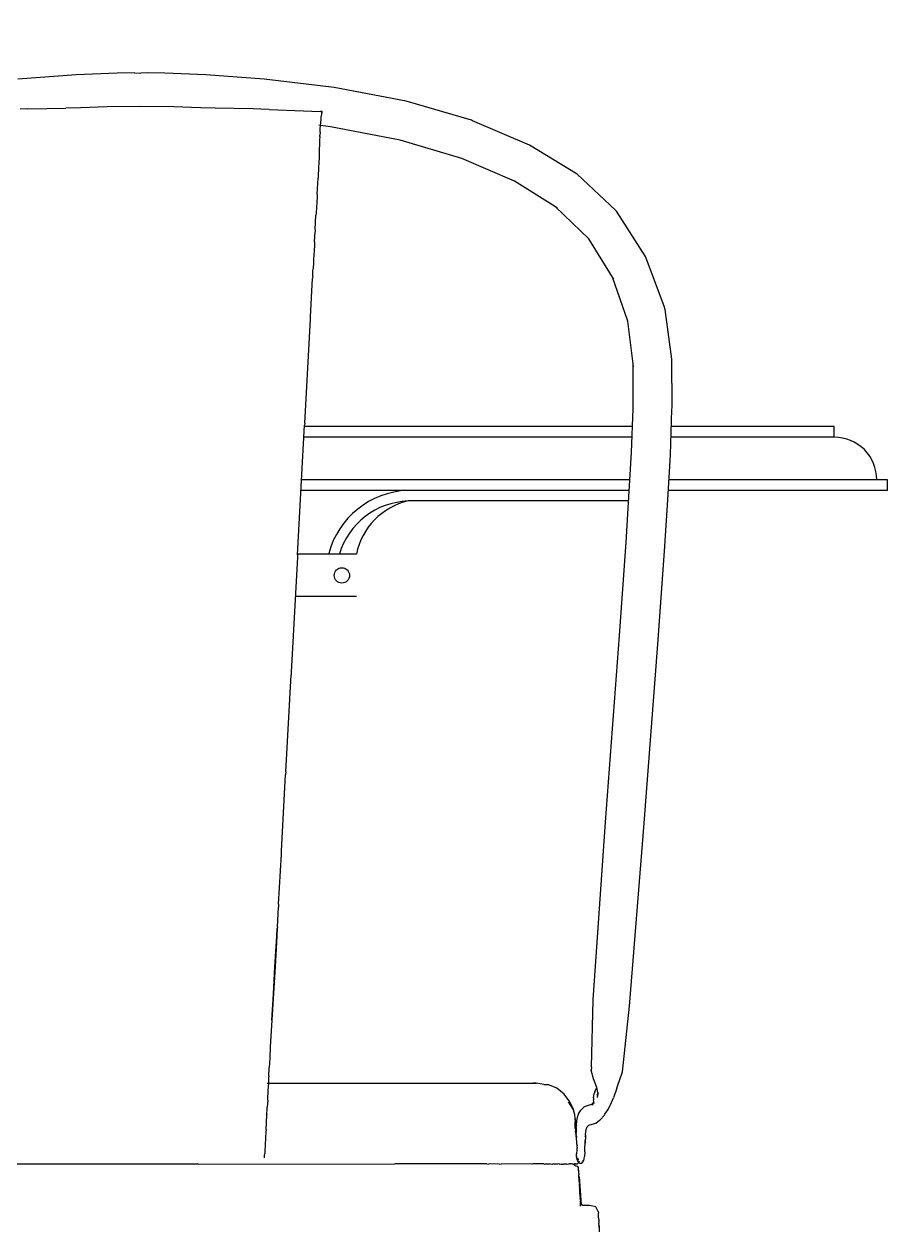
# Model space of a CAD drawing. Header units: millimetres. Extents: x 106699 to 122058, y 158555 to 162844.
# Drawn here: x 107456 to 107491.03, y 160240.93 to 160289.27 of the extents above; entities that cross this region are included whole.
import ezdxf

# ---------------------------------------------------------------- set-up
doc = ezdxf.new("R2010")
doc.units = ezdxf.units.MM
doc.layers.add('S2000-002 Çizgi', color=7, linetype='Continuous')

# ---------------------------------------------------------------- blocks, each defined once
blk = doc.blocks.new('A$C312ab914')
at = {"layer": 'S2000-002 Çizgi', "color": 8, "true_color": 0x7a7a7a}
for p, q in [((27.072, 84.925, 6.152), (24.736, 84.754, 6.152)), ((28.709, 84.986, 6.152), (27.072, 84.925, 6.152)), ((29.419, 85, 6.152), (28.709, 84.986, 6.152)), ((29.419, 85, 6.152), (29.664, 84.995, 6.152)), ((29.91, 85, 6.152), (29.664, 84.995, 6.152)), ((30.619, 84.986, 6.152), (29.91, 85, 6.152)), ((32.257, 84.925, 6.152), (30.619, 84.986, 6.152)), ((34.592, 84.754, 6.152), (32.257, 84.925, 6.152)), ((37.396, 84.41, 6.152), (34.592, 84.754, 6.152)), ((40.29, 83.868, 6.152), (37.396, 84.41, 6.152)), ((28.316, 83.638, 6.152), (27.238, 83.603, 6.152)), ((29.646, 83.66, 6.152), (28.316, 83.638, 6.152)), ((30.975, 83.638, 6.152), (29.646, 83.66, 6.152)), ((32.054, 83.603, 6.152), (30.975, 83.638, 6.152)), ((42.9, 83.102, 6.152), (40.29, 83.868, 6.152)), ((25.138, 83.561, 6.152), (24.83, 83.553, 6.152)), ((25.138, 83.561, 6.152), (26.66, 83.588, 6.152)), ((27.238, 83.603, 6.152), (26.66, 83.588, 6.152)), ((32.632, 83.588, 6.152), (32.054, 83.603, 6.152)), ((34.154, 83.561, 6.152), (32.632, 83.588, 6.152)), ((34.461, 83.553, 6.152), (34.154, 83.561, 6.152)), ((34.796, 83.541, 6.152), (34.461, 83.553, 6.152)), ((34.796, 83.541, 6.152), (36.854, 83.455, 6.152)), ((36.876, 83.455, 6.152), (36.854, 83.455, 6.152)), ((36.895, 83.455, 6.152), (36.876, 83.455, 6.152)), ((36.877, 83.133, 6.152), (36.887, 83.224, 6.152)), ((36.887, 83.224, 6.152), (36.897, 83.295, 6.152)), ((36.91, 83.455, 6.152), (36.895, 83.455, 6.152)), ((36.897, 83.295, 6.152), (36.904, 83.348, 6.152)), ((36.904, 83.348, 6.152), (36.91, 83.392, 6.152)), ((36.916, 83.453, 6.152), (36.91, 83.455, 6.152)), ((36.913, 83.413, 6.152), (36.91, 83.392, 6.152)), ((36.913, 83.413, 6.152), (36.914, 83.422, 6.152)), ((36.914, 83.422, 6.152), (36.915, 83.432, 6.152)), ((36.915, 83.432, 6.152), (36.917, 83.44, 6.152)), ((36.918, 83.451, 6.152), (36.916, 83.453, 6.152)), ((36.917, 83.44, 6.152), (36.918, 83.446, 6.152)), ((36.918, 83.446, 6.152), (36.918, 83.451, 6.152)), ((36.807, 82.894, 6.152), (36.787, 82.897, 6.152)), ((36.839, 82.89, 6.152), (36.825, 82.892, 6.152)), ((36.835, 82.65, 6.152), (36.846, 82.763, 6.152)), ((36.846, 82.763, 6.152), (36.856, 82.888, 6.152)), ((36.856, 82.888, 6.152), (36.847, 82.889, 6.152)), ((36.856, 82.895, 6.152), (36.867, 83.021, 6.152)), ((36.856, 82.888, 6.152), (36.856, 82.895, 6.152)), ((37.258, 82.838, 6.152), (36.856, 82.888, 6.152)), ((36.867, 83.021, 6.152), (36.877, 83.133, 6.152)), ((40.046, 82.31, 6.152), (37.258, 82.838, 6.152)), ((42.937, 83.085, 6.152), (42.9, 83.102, 6.152)), ((45.229, 82.11, 6.152), (42.937, 83.085, 6.152)), ((36.818, 82.318, 6.152), (36.815, 82.094, 6.152)), ((36.826, 82.457, 6.152), (36.818, 82.318, 6.152)), ((36.826, 82.457, 6.152), (36.827, 82.513, 6.152)), ((36.835, 82.634, 6.152), (36.827, 82.513, 6.152)), ((36.835, 82.638, 6.152), (36.835, 82.65, 6.152)), ((36.835, 82.634, 6.152), (36.835, 82.638, 6.152)), ((42.513, 81.574, 6.152), (40.046, 82.31, 6.152)), ((36.807, 81.966, 6.152), (36.795, 81.571, 6.152)), ((36.815, 82.094, 6.152), (36.807, 81.966, 6.152)), ((47.14, 80.949, 6.152), (45.229, 82.11, 6.152)), ((36.789, 81.456, 6.152), (36.761, 80.897, 6.152)), ((36.795, 81.571, 6.152), (36.789, 81.456, 6.152)), ((44.624, 80.66, 6.152), (42.513, 81.574, 6.152)), ((36.721, 80.146, 6.152), (36.755, 80.789, 6.152)), ((36.761, 80.897, 6.152), (36.755, 80.789, 6.152)), ((48.673, 79.512, 6.152), (47.14, 80.949, 6.152)), ((46.269, 79.642, 6.152), (44.624, 80.66, 6.152)), ((36.715, 80.045, 6.152), (36.68, 79.396, 6.152)), ((36.721, 80.146, 6.152), (36.715, 80.045, 6.152)), ((36.644, 78.731, 6.152), (36.674, 79.3, 6.152)), ((36.68, 79.396, 6.152), (36.674, 79.3, 6.152)), ((47.605, 78.354, 6.152), (46.269, 79.642, 6.152)), ((46.343, 79.598, 6.152), (46.269, 79.642, 6.152)), ((48.714, 79.459, 6.152), (48.673, 79.512, 6.152)), ((49.879, 77.65, 6.152), (48.714, 79.459, 6.152)), ((36.617, 78.234, 6.152), (36.639, 78.64, 6.152)), ((36.644, 78.731, 6.152), (36.639, 78.64, 6.152)), ((48.55, 76.828, 6.152), (47.605, 78.354, 6.152)), ((36.596, 77.842, 6.152), (36.591, 77.758, 6.152)), ((36.612, 78.148, 6.152), (36.596, 77.842, 6.152)), ((36.617, 78.234, 6.152), (36.612, 78.148, 6.152)), ((36.572, 77.406, 6.152), (36.559, 77.163, 6.152)), ((36.576, 77.49, 6.152), (36.572, 77.406, 6.152)), ((36.591, 77.758, 6.152), (36.576, 77.49, 6.152)), ((50.622, 75.658, 6.152), (49.879, 77.65, 6.152)), ((36.542, 76.85, 6.152), (36.554, 77.079, 6.152)), ((36.554, 77.079, 6.152), (36.559, 77.163, 6.152)), ((36.454, 75.231, 6.152), (36.537, 76.766, 6.152)), ((36.542, 76.85, 6.152), (36.537, 76.766, 6.152)), ((49.169, 75.065, 6.152), (48.55, 76.828, 6.152)), ((48.603, 76.742, 6.152), (48.55, 76.828, 6.152)), ((50.662, 75.534, 6.152), (50.622, 75.658, 6.152)), ((50.933, 73.543, 6.152), (50.662, 75.534, 6.152)), ((36.223, 70.986, 6.152), (36.449, 75.145, 6.152)), ((36.449, 75.145, 6.152), (36.454, 75.231, 6.152)), ((49.383, 73.36, 6.152), (49.169, 75.065, 6.152)), ((50.935, 71.607, 6.152), (50.933, 73.543, 6.152)), ((49.38, 71.566, 6.152), (49.383, 73.36, 6.152)), ((49.396, 73.253, 6.152), (49.383, 73.36, 6.152)), ((49.313, 69.801, 6.152), (49.38, 71.566, 6.152)), ((50.933, 71.533, 6.152), (50.935, 71.607, 6.152)), ((50.868, 69.707, 6.152), (50.933, 71.533, 6.152)), ((35.937, 65.714, 6.152), (36.218, 70.895, 6.152)), ((49.352, 70.844, 6.152), (36.215, 70.844, 6.152)), ((36.223, 70.986, 6.152), (36.218, 70.895, 6.152)), ((57.436, 70.844, 6.152), (50.908, 70.844, 6.152)), ((49.336, 70.419, 6.152), (36.192, 70.419, 6.152)), ((57.436, 70.419, 6.152), (50.893, 70.419, 6.152)), ((49.21, 68.031, 6.152), (49.313, 69.801, 6.152)), ((50.764, 67.909, 6.152), (50.868, 69.707, 6.152)), ((49.25, 68.717, 6.152), (36.1, 68.717, 6.152)), ((59.563, 68.717, 6.152), (50.811, 68.717, 6.152)), ((49.225, 68.292, 6.152), (36.077, 68.292, 6.152)), ((59.563, 68.292, 6.152), (50.786, 68.292, 6.152)), ((49.2, 67.866, 6.152), (40.367, 67.866, 6.152)), ((49.097, 66.206, 6.152), (49.21, 68.031, 6.152)), ((50.649, 66.061, 6.152), (50.764, 67.909, 6.152)), ((38.291, 65.739, 6.152), (35.938, 65.739, 6.152)), ((48.83, 62.479, 6.152), (49.097, 66.206, 6.152)), ((50.38, 62.308, 6.152), (50.649, 66.061, 6.152)), ((35.931, 65.616, 6.152), (35.682, 61.015, 6.152)), ((35.937, 65.714, 6.152), (35.931, 65.616, 6.152)), ((38.291, 64.037, 6.152), (35.846, 64.037, 6.152)), ((48.264, 55.004, 6.152), (48.83, 62.479, 6.152)), ((49.81, 54.794, 6.152), (50.38, 62.308, 6.152)), ((35.465, 57.02, 6.152), (35.676, 60.909, 6.152)), ((35.682, 61.015, 6.152), (35.676, 60.909, 6.152)), ((35.293, 53.861, 6.152), (35.458, 56.905, 6.152)), ((35.465, 57.02, 6.152), (35.458, 56.905, 6.152)), ((47.773, 47.906, 6.152), (48.264, 55.004, 6.152)), ((49.236, 47.652, 6.152), (49.81, 54.794, 6.152)), ((35.178, 51.731, 6.152), (35.286, 53.735, 6.152)), ((35.286, 53.735, 6.152), (35.293, 53.861, 6.152)), ((35.178, 51.731, 6.152), (35.17, 51.615, 6.152)), ((35.128, 50.825, 6.152), (35.17, 51.615, 6.152)), ((35.101, 50.449, 6.152), (35.121, 50.759, 6.152)), ((35.121, 50.759, 6.152), (35.108, 50.461, 6.152)), ((35.128, 50.825, 6.152), (35.121, 50.759, 6.152)), ((35.032, 49.218, 6.152), (35.101, 50.449, 6.152)), ((35.108, 50.461, 6.152), (35.081, 49.958, 6.152)), ((35.081, 49.958, 6.152), (35.038, 49.215, 6.152)), ((35.038, 49.215, 6.152), (34.908, 47.086, 6.152)), ((34.967, 48.13, 6.152), (35.032, 49.218, 6.152)), ((34.908, 47.086, 6.152), (34.967, 48.13, 6.152)), ((47.704, 45.2, 6.152), (47.773, 47.906, 6.152)), ((48.954, 45.016, 6.152), (49.236, 47.652, 6.152)), ((34.904, 47.076, 6.152), (34.869, 46.449, 6.152)), ((34.908, 47.086, 6.152), (34.904, 47.076, 6.152)), ((34.866, 46.435, 6.152), (34.844, 46.019, 6.152)), ((34.869, 46.449, 6.152), (34.866, 46.435, 6.152)), ((34.841, 46, 6.152), (34.821, 45.591, 6.152)), ((34.844, 46.019, 6.152), (34.841, 46, 6.152)), ((34.819, 45.569, 6.152), (34.803, 45.195, 6.152)), ((34.821, 45.591, 6.152), (34.819, 45.569, 6.152)), ((34.79, 44.855, 6.152), (34.801, 45.166, 6.152)), ((34.801, 45.166, 6.152), (34.803, 45.195, 6.152)), ((47.704, 45.2, 6.152), (47.703, 45.079, 6.152)), ((47.796, 44.735, 6.152), (47.703, 45.079, 6.152)), ((48.748, 44.44, 6.152), (48.954, 45.016, 6.152)), ((34.715, 44.569, 6.152), (34.731, 44.569, 6.152)), ((34.745, 44.569, 6.152), (34.768, 44.569, 6.152)), ((34.759, 44.196, 6.152), (34.776, 44.497, 6.152)), ((34.775, 44.569, 6.152), (34.779, 44.569, 6.152)), ((34.778, 44.541, 6.152), (34.776, 44.497, 6.152)), ((34.778, 44.541, 6.152), (34.779, 44.569, 6.152)), ((34.779, 44.569, 6.152), (34.788, 44.808, 6.152)), ((34.779, 44.569, 6.152), (45.362, 44.569, 6.152)), ((34.788, 44.808, 6.152), (34.789, 44.812, 6.152)), ((34.79, 44.855, 6.152), (34.789, 44.812, 6.152)), ((45.362, 44.569, 6.152), (45.367, 44.567, 6.152)), ((45.367, 44.567, 6.152), (45.374, 44.569, 6.152)), ((45.377, 44.566, 6.152), (45.372, 44.567, 6.152)), ((45.374, 44.569, 6.152), (45.38, 44.566, 6.152)), ((45.383, 44.565, 6.152), (45.377, 44.566, 6.152)), ((45.38, 44.566, 6.152), (45.377, 44.566, 6.152)), ((45.38, 44.566, 6.152), (45.383, 44.565, 6.152)), ((45.383, 44.565, 6.152), (45.389, 44.569, 6.152)), ((45.391, 44.565, 6.152), (45.388, 44.565, 6.152)), ((45.389, 44.569, 6.152), (45.391, 44.565, 6.152)), ((45.391, 44.565, 6.152), (45.397, 44.564, 6.152)), ((45.397, 44.564, 6.152), (45.399, 44.568, 6.152)), ((45.403, 44.563, 6.152), (45.397, 44.564, 6.152)), ((45.399, 44.568, 6.152), (45.404, 44.569, 6.152)), ((45.403, 44.563, 6.152), (45.399, 44.568, 6.152)), ((45.403, 44.563, 6.152), (45.399, 44.564, 6.152)), ((45.408, 44.563, 6.152), (45.403, 44.563, 6.152)), ((45.404, 44.569, 6.152), (45.41, 44.566, 6.152)), ((45.41, 44.566, 6.152), (45.408, 44.563, 6.152)), ((45.41, 44.566, 6.152), (45.414, 44.566, 6.152)), ((45.414, 44.566, 6.152), (45.417, 44.569, 6.152)), ((45.417, 44.569, 6.152), (45.421, 44.565, 6.152)), ((45.421, 44.565, 6.152), (45.426, 44.564, 6.152)), ((45.426, 44.564, 6.152), (45.428, 44.569, 6.152)), ((45.43, 44.566, 6.152), (45.426, 44.564, 6.152)), ((45.428, 44.569, 6.152), (45.433, 44.567, 6.152)), ((45.43, 44.566, 6.152), (45.428, 44.569, 6.152)), ((45.436, 44.565, 6.152), (45.43, 44.566, 6.152)), ((45.433, 44.567, 6.152), (45.438, 44.569, 6.152)), ((45.438, 44.569, 6.152), (45.436, 44.565, 6.152)), ((45.44, 44.566, 6.152), (45.436, 44.565, 6.152)), ((45.438, 44.569, 6.152), (45.44, 44.566, 6.152)), ((45.44, 44.566, 6.152), (45.445, 44.566, 6.152)), ((45.445, 44.566, 6.152), (45.451, 44.569, 6.152)), ((45.445, 44.566, 6.152), (45.459, 44.566, 6.152)), ((45.451, 44.569, 6.152), (45.456, 44.568, 6.152)), ((45.456, 44.568, 6.152), (45.459, 44.566, 6.152)), ((45.465, 44.569, 6.152), (45.459, 44.566, 6.152)), ((45.459, 44.566, 6.152), (45.461, 44.567, 6.152)), ((45.461, 44.567, 6.152), (45.465, 44.569, 6.152)), ((45.465, 44.569, 6.152), (45.47, 44.568, 6.152)), ((45.468, 44.567, 6.152), (45.465, 44.569, 6.152)), ((45.47, 44.568, 6.152), (45.468, 44.567, 6.152)), ((45.47, 44.568, 6.152), (45.474, 44.569, 6.152)), ((45.477, 44.567, 6.152), (45.47, 44.568, 6.152)), ((45.474, 44.569, 6.152), (45.482, 44.569, 6.152)), ((45.482, 44.569, 6.152), (45.477, 44.567, 6.152)), ((45.482, 44.569, 6.152), (45.501, 44.569, 6.152)), ((45.797, 44.517, 6.152), (45.501, 44.569, 6.152)), ((45.797, 44.517, 6.152), (45.964, 44.517, 6.152)), ((46.327, 44.362, 6.152), (45.964, 44.517, 6.152)), ((47.92, 44.386, 6.152), (47.796, 44.735, 6.152)), ((34.744, 43.961, 6.152), (34.746, 43.997, 6.152)), ((34.746, 43.997, 6.152), (34.759, 44.196, 6.152)), ((46.611, 44.123, 6.152), (46.327, 44.362, 6.152)), ((46.837, 43.817, 6.152), (46.611, 44.123, 6.152)), ((47.794, 43.982, 6.152), (47.815, 44.148, 6.152)), ((47.844, 44.219, 6.152), (47.815, 44.148, 6.152)), ((47.844, 44.219, 6.152), (47.92, 44.386, 6.152)), ((47.97, 44.184, 6.152), (47.92, 44.386, 6.152)), ((47.938, 44.08, 6.152), (47.972, 44.176, 6.152)), ((47.948, 43.988, 6.152), (47.972, 44.176, 6.152)), ((47.972, 44.176, 6.152), (47.97, 44.184, 6.152)), ((47.978, 44.153, 6.152), (47.972, 44.176, 6.152)), ((47.976, 44.145, 6.152), (47.978, 44.153, 6.152)), ((47.988, 44.109, 6.152), (47.976, 44.145, 6.152)), ((48.721, 44.368, 6.152), (48.591, 43.983, 6.152)), ((48.721, 44.368, 6.152), (48.748, 44.44, 6.152)), ((34.708, 43.327, 6.152), (34.718, 43.511, 6.152)), ((34.718, 43.511, 6.152), (34.719, 43.522, 6.152)), ((34.719, 43.529, 6.152), (34.723, 43.59, 6.152)), ((34.719, 43.529, 6.152), (34.719, 43.522, 6.152)), ((34.739, 43.88, 6.152), (34.723, 43.6, 6.152)), ((34.723, 43.596, 6.152), (34.723, 43.6, 6.152)), ((34.723, 43.592, 6.152), (34.723, 43.6, 6.152)), ((34.723, 43.592, 6.152), (34.723, 43.596, 6.152)), ((34.723, 43.59, 6.152), (34.723, 43.596, 6.152)), ((34.723, 43.59, 6.152), (34.723, 43.592, 6.152)), ((34.739, 43.88, 6.152), (34.744, 43.961, 6.152)), ((46.974, 43.521, 6.152), (46.794, 43.817, 6.152)), ((46.971, 43.522, 6.152), (46.794, 43.817, 6.152)), ((46.974, 43.521, 6.152), (46.798, 43.817, 6.152)), ((46.974, 43.521, 6.152), (46.803, 43.817, 6.152)), ((46.977, 43.521, 6.152), (46.803, 43.817, 6.152)), ((46.977, 43.521, 6.152), (46.807, 43.817, 6.152)), ((46.977, 43.521, 6.152), (46.811, 43.817, 6.152)), ((46.977, 43.521, 6.152), (46.814, 43.817, 6.152)), ((46.983, 43.521, 6.152), (46.817, 43.817, 6.152)), ((46.977, 43.521, 6.152), (46.817, 43.817, 6.152)), ((46.983, 43.521, 6.152), (46.822, 43.817, 6.152)), ((46.983, 43.521, 6.152), (46.826, 43.817, 6.152)), ((46.987, 43.522, 6.152), (46.831, 43.817, 6.152)), ((46.983, 43.521, 6.152), (46.831, 43.817, 6.152)), ((46.987, 43.522, 6.152), (46.837, 43.817, 6.152)), ((47.037, 43.315, 6.152), (46.971, 43.522, 6.152)), ((47.037, 43.315, 6.152), (46.974, 43.521, 6.152)), ((47.044, 43.313, 6.152), (46.977, 43.521, 6.152)), ((47.037, 43.315, 6.152), (46.977, 43.521, 6.152)), ((47.044, 43.313, 6.152), (46.983, 43.521, 6.152)), ((47.044, 43.313, 6.152), (46.987, 43.522, 6.152)), ((47.303, 43.514, 6.152), (47.279, 43.484, 6.152)), ((47.303, 43.514, 6.152), (47.435, 43.634, 6.152)), ((47.435, 43.634, 6.152), (47.584, 43.68, 6.152)), ((47.584, 43.68, 6.152), (47.726, 43.722, 6.152)), ((47.704, 43.695, 6.152), (47.726, 43.722, 6.152)), ((47.726, 43.722, 6.152), (47.75, 43.746, 6.152)), ((47.75, 43.746, 6.152), (47.791, 43.791, 6.152)), ((47.767, 43.685, 6.152), (47.78, 43.755, 6.152)), ((47.79, 43.778, 6.152), (47.78, 43.755, 6.152)), ((47.794, 43.982, 6.152), (47.785, 43.898, 6.152)), ((47.799, 43.819, 6.152), (47.785, 43.898, 6.152)), ((47.79, 43.778, 6.152), (47.791, 43.791, 6.152)), ((47.791, 43.791, 6.152), (47.794, 43.795, 6.152)), ((47.799, 43.819, 6.152), (47.794, 43.802, 6.152)), ((47.794, 43.795, 6.152), (47.794, 43.802, 6.152)), ((47.8, 43.774, 6.152), (47.794, 43.795, 6.152)), ((47.8, 43.774, 6.152), (47.799, 43.749, 6.152)), ((48.247, 43.322, 6.152), (48.376, 43.513, 6.152)), ((48.376, 43.513, 6.152), (48.512, 43.787, 6.152)), ((48.512, 43.787, 6.152), (48.591, 43.983, 6.152)), ((34.674, 42.692, 6.152), (34.707, 43.303, 6.152)), ((34.707, 43.303, 6.152), (34.708, 43.313, 6.152)), ((34.708, 43.327, 6.152), (34.708, 43.313, 6.152)), ((47.05, 43.145, 6.152), (47.037, 43.315, 6.152)), ((47.041, 43.313, 6.152), (47.037, 43.315, 6.152)), ((47.038, 43.124, 6.152), (47.053, 43.046, 6.152)), ((47.05, 43.145, 6.152), (47.041, 43.313, 6.152)), ((47.057, 43.145, 6.152), (47.041, 43.313, 6.152)), ((47.057, 43.145, 6.152), (47.044, 43.313, 6.152)), ((47.054, 43.142, 6.152), (47.05, 43.145, 6.152)), ((47.056, 43.142, 6.152), (47.05, 43.145, 6.152)), ((47.052, 43.023, 6.152), (47.052, 43.031, 6.152)), ((47.058, 43.028, 6.152), (47.052, 43.031, 6.152)), ((47.055, 43.017, 6.152), (47.052, 43.023, 6.152)), ((47.053, 43.124, 6.152), (47.057, 43.134, 6.152)), ((47.053, 43.124, 6.152), (47.061, 43.083, 6.152)), ((47.06, 43.046, 6.152), (47.053, 43.046, 6.152)), ((47.054, 43.142, 6.152), (47.057, 43.134, 6.152)), ((47.056, 43.142, 6.152), (47.057, 43.145, 6.152)), ((47.056, 43.142, 6.152), (47.057, 43.134, 6.152)), ((47.057, 43.134, 6.152), (47.057, 43.123, 6.152)), ((47.057, 43.123, 6.152), (47.061, 43.083, 6.152)), ((47.058, 43.028, 6.152), (47.061, 43.033, 6.152)), ((47.059, 43.024, 6.152), (47.058, 43.028, 6.152)), ((47.059, 43.024, 6.152), (47.062, 43.026, 6.152)), ((47.059, 43.024, 6.152), (47.059, 43.02, 6.152)), ((47.063, 43.023, 6.152), (47.059, 43.02, 6.152)), ((47.061, 43.083, 6.152), (47.06, 43.071, 6.152)), ((47.06, 43.071, 6.152), (47.062, 43.066, 6.152)), ((47.061, 43.062, 6.152), (47.06, 43.054, 6.152)), ((47.06, 43.054, 6.152), (47.062, 43.049, 6.152)), ((47.062, 43.049, 6.152), (47.06, 43.046, 6.152)), ((47.06, 43.046, 6.152), (47.061, 43.04, 6.152)), ((47.062, 43.042, 6.152), (47.06, 43.046, 6.152)), ((47.062, 43.066, 6.152), (47.061, 43.062, 6.152)), ((47.064, 43.046, 6.152), (47.061, 43.04, 6.152)), ((47.061, 43.04, 6.152), (47.061, 43.033, 6.152)), ((47.062, 43.026, 6.152), (47.061, 43.033, 6.152)), ((47.061, 43.033, 6.152), (47.065, 43.032, 6.152)), ((47.065, 43.028, 6.152), (47.061, 43.033, 6.152)), ((47.062, 43.049, 6.152), (47.064, 43.046, 6.152)), ((47.065, 43.039, 6.152), (47.062, 43.042, 6.152)), ((47.063, 43.023, 6.152), (47.065, 43.028, 6.152)), ((47.064, 43.046, 6.152), (47.065, 43.039, 6.152)), ((47.065, 43.039, 6.152), (47.065, 43.032, 6.152)), ((47.065, 43.028, 6.152), (47.065, 43.032, 6.152)), ((47.065, 43.024, 6.152), (47.065, 43.032, 6.152)), ((47.065, 43.024, 6.152), (47.065, 43.028, 6.152)), ((47.066, 43.021, 6.152), (47.065, 43.024, 6.152)), ((47.066, 43.015, 6.152), (47.066, 43.021, 6.152)), ((47.103, 42.872, 6.152), (47.118, 43.059, 6.152)), ((47.118, 43.059, 6.152), (47.164, 43.258, 6.152)), ((47.179, 43.313, 6.152), (47.164, 43.258, 6.152)), ((47.179, 43.313, 6.152), (47.279, 43.484, 6.152)), ((47.885, 42.967, 6.152), (48.034, 43.083, 6.152)), ((48.034, 43.083, 6.152), (48.065, 43.109, 6.152)), ((48.065, 43.109, 6.152), (48.212, 43.273, 6.152)), ((48.212, 43.273, 6.152), (48.247, 43.322, 6.152)), ((34.67, 42.634, 6.152), (34.626, 41.829, 6.152)), ((34.672, 42.663, 6.152), (34.67, 42.634, 6.152)), ((34.674, 42.692, 6.152), (34.672, 42.663, 6.152)), ((47.048, 42.956, 6.152), (47.05, 42.985, 6.152)), ((47.048, 42.956, 6.152), (47.049, 42.947, 6.152)), ((47.049, 42.947, 6.152), (47.049, 42.943, 6.152)), ((47.049, 42.943, 6.152), (47.052, 42.919, 6.152)), ((47.051, 43.008, 6.152), (47.05, 42.994, 6.152)), ((47.053, 42.995, 6.152), (47.05, 42.991, 6.152)), ((47.05, 42.994, 6.152), (47.05, 42.991, 6.152)), ((47.05, 42.994, 6.152), (47.054, 42.99, 6.152)), ((47.05, 42.991, 6.152), (47.05, 42.985, 6.152)), ((47.05, 42.987, 6.152), (47.054, 42.99, 6.152)), ((47.05, 42.985, 6.152), (47.054, 42.982, 6.152)), ((47.055, 43.017, 6.152), (47.051, 43.012, 6.152)), ((47.051, 43.012, 6.152), (47.051, 43.008, 6.152)), ((47.055, 43.011, 6.152), (47.051, 43.008, 6.152)), ((47.051, 43.008, 6.152), (47.053, 42.995, 6.152)), ((47.054, 42.766, 6.152), (47.052, 42.919, 6.152)), ((47.058, 42.908, 6.152), (47.052, 42.919, 6.152)), ((47.053, 42.995, 6.152), (47.059, 42.99, 6.152)), ((47.053, 42.995, 6.152), (47.06, 42.992, 6.152)), ((47.054, 42.99, 6.152), (47.059, 42.987, 6.152)), ((47.054, 42.982, 6.152), (47.059, 42.929, 6.152)), ((47.054, 42.766, 6.152), (47.077, 42.628, 6.152)), ((47.055, 43.011, 6.152), (47.055, 43.017, 6.152)), ((47.059, 42.929, 6.152), (47.055, 42.918, 6.152)), ((47.058, 42.908, 6.152), (47.055, 42.918, 6.152)), ((47.058, 42.908, 6.152), (47.058, 42.899, 6.152)), ((47.058, 42.899, 6.152), (47.061, 42.797, 6.152)), ((47.059, 43.015, 6.152), (47.059, 43.02, 6.152)), ((47.066, 43.012, 6.152), (47.059, 43.015, 6.152)), ((47.06, 42.992, 6.152), (47.059, 42.987, 6.152)), ((47.059, 42.987, 6.152), (47.065, 42.989, 6.152)), ((47.059, 42.987, 6.152), (47.06, 42.984, 6.152)), ((47.059, 42.929, 6.152), (47.059, 42.919, 6.152)), ((47.06, 42.992, 6.152), (47.065, 42.993, 6.152)), ((47.06, 42.984, 6.152), (47.065, 42.981, 6.152)), ((47.062, 42.981, 6.152), (47.06, 42.984, 6.152)), ((47.062, 42.981, 6.152), (47.061, 42.976, 6.152)), ((47.061, 42.976, 6.152), (47.062, 42.973, 6.152)), ((47.062, 42.981, 6.152), (47.065, 42.977, 6.152)), ((47.062, 42.973, 6.152), (47.065, 42.977, 6.152)), ((47.062, 42.973, 6.152), (47.067, 42.975, 6.152)), ((47.062, 42.97, 6.152), (47.062, 42.973, 6.152)), ((47.064, 43.007, 6.152), (47.066, 43.012, 6.152)), ((47.064, 43, 6.152), (47.064, 43.007, 6.152)), ((47.065, 42.993, 6.152), (47.064, 43, 6.152)), ((47.065, 42.989, 6.152), (47.068, 42.985, 6.152)), ((47.065, 42.981, 6.152), (47.068, 42.985, 6.152)), ((47.065, 42.981, 6.152), (47.069, 42.978, 6.152)), ((47.065, 42.977, 6.152), (47.065, 42.981, 6.152)), ((47.065, 42.977, 6.152), (47.069, 42.978, 6.152)), ((47.065, 42.963, 6.152), (47.069, 42.968, 6.152)), ((47.065, 42.963, 6.152), (47.07, 42.958, 6.152)), ((47.067, 42.957, 6.152), (47.065, 42.963, 6.152)), ((47.066, 42.96, 6.152), (47.065, 42.963, 6.152)), ((47.066, 43.012, 6.152), (47.066, 43.015, 6.152)), ((47.067, 43.005, 6.152), (47.066, 43.012, 6.152)), ((47.066, 42.999, 6.152), (47.067, 43.005, 6.152)), ((47.067, 42.991, 6.152), (47.066, 42.999, 6.152)), ((47.068, 42.985, 6.152), (47.067, 42.991, 6.152)), ((47.067, 42.975, 6.152), (47.069, 42.968, 6.152)), ((47.068, 42.985, 6.152), (47.069, 42.978, 6.152)), ((47.07, 42.958, 6.152), (47.068, 42.953, 6.152)), ((47.068, 42.953, 6.152), (47.07, 42.948, 6.152)), ((47.069, 42.978, 6.152), (47.069, 42.972, 6.152)), ((47.069, 42.978, 6.152), (47.071, 42.974, 6.152)), ((47.071, 42.974, 6.152), (47.069, 42.968, 6.152)), ((47.069, 42.972, 6.152), (47.069, 42.968, 6.152)), ((47.071, 42.944, 6.152), (47.07, 42.948, 6.152)), ((47.071, 42.974, 6.152), (47.074, 42.973, 6.152)), ((47.071, 42.944, 6.152), (47.08, 42.913, 6.152)), ((47.071, 42.944, 6.152), (47.088, 42.914, 6.152)), ((47.071, 42.944, 6.152), (47.092, 42.914, 6.152)), ((47.074, 42.973, 6.152), (47.092, 42.914, 6.152)), ((47.074, 42.626, 6.152), (47.078, 42.631, 6.152)), ((47.077, 42.628, 6.152), (47.074, 42.626, 6.152)), ((47.075, 42.614, 6.152), (47.074, 42.626, 6.152)), ((47.078, 42.613, 6.152), (47.074, 42.626, 6.152)), ((47.075, 42.614, 6.152), (47.075, 42.59, 6.152)), ((47.076, 42.587, 6.152), (47.075, 42.59, 6.152)), ((47.076, 42.573, 6.152), (47.076, 42.587, 6.152)), ((47.076, 42.573, 6.152), (47.086, 42.551, 6.152)), ((47.077, 42.628, 6.152), (47.078, 42.631, 6.152)), ((47.077, 42.628, 6.152), (47.078, 42.613, 6.152)), ((47.081, 42.614, 6.152), (47.077, 42.628, 6.152)), ((47.078, 42.631, 6.152), (47.079, 42.656, 6.152)), ((47.078, 42.613, 6.152), (47.086, 42.551, 6.152)), ((47.079, 42.541, 6.152), (47.084, 42.547, 6.152)), ((47.092, 42.863, 6.152), (47.08, 42.913, 6.152)), ((47.081, 42.771, 6.152), (47.082, 42.784, 6.152)), ((47.084, 42.767, 6.152), (47.081, 42.771, 6.152)), ((47.081, 42.761, 6.152), (47.084, 42.767, 6.152)), ((47.081, 42.761, 6.152), (47.082, 42.767, 6.152)), ((47.081, 42.761, 6.152), (47.081, 42.742, 6.152)), ((47.081, 42.742, 6.152), (47.081, 42.746, 6.152)), ((47.081, 42.734, 6.152), (47.081, 42.742, 6.152)), ((47.085, 42.696, 6.152), (47.081, 42.734, 6.152)), ((47.081, 42.614, 6.152), (47.086, 42.551, 6.152)), ((47.082, 42.784, 6.152), (47.082, 42.798, 6.152)), ((47.082, 42.784, 6.152), (47.082, 42.787, 6.152)), ((47.084, 42.547, 6.152), (47.086, 42.551, 6.152)), ((47.084, 42.547, 6.152), (47.087, 42.541, 6.152)), ((47.086, 42.693, 6.152), (47.085, 42.696, 6.152)), ((47.087, 42.541, 6.152), (47.085, 42.537, 6.152)), ((47.089, 42.526, 6.152), (47.085, 42.537, 6.152)), ((47.087, 42.669, 6.152), (47.086, 42.693, 6.152)), ((47.086, 42.551, 6.152), (47.093, 42.562, 6.152)), ((47.089, 42.65, 6.152), (47.087, 42.669, 6.152)), ((47.087, 42.538, 6.152), (47.092, 42.546, 6.152)), ((47.087, 42.541, 6.152), (47.092, 42.546, 6.152)), ((47.087, 42.541, 6.152), (47.087, 42.538, 6.152)), ((47.089, 42.526, 6.152), (47.087, 42.538, 6.152)), ((47.097, 42.864, 6.152), (47.088, 42.914, 6.152)), ((47.089, 42.624, 6.152), (47.089, 42.65, 6.152)), ((47.095, 42.615, 6.152), (47.089, 42.624, 6.152)), ((47.103, 42.872, 6.152), (47.092, 42.914, 6.152)), ((47.101, 42.777, 6.152), (47.092, 42.863, 6.152)), ((47.092, 42.577, 6.152), (47.093, 42.581, 6.152)), ((47.097, 42.581, 6.152), (47.092, 42.577, 6.152)), ((47.092, 42.577, 6.152), (47.093, 42.575, 6.152)), ((47.098, 42.575, 6.152), (47.092, 42.577, 6.152)), ((47.092, 42.549, 6.152), (47.098, 42.552, 6.152)), ((47.092, 42.549, 6.152), (47.094, 42.552, 6.152)), ((47.092, 42.546, 6.152), (47.092, 42.549, 6.152)), ((47.097, 42.544, 6.152), (47.092, 42.549, 6.152)), ((47.098, 42.548, 6.152), (47.092, 42.549, 6.152)), ((47.097, 42.595, 6.152), (47.093, 42.59, 6.152)), ((47.093, 42.59, 6.152), (47.093, 42.586, 6.152)), ((47.093, 42.586, 6.152), (47.097, 42.59, 6.152)), ((47.097, 42.586, 6.152), (47.093, 42.59, 6.152)), ((47.093, 42.586, 6.152), (47.094, 42.588, 6.152)), ((47.093, 42.581, 6.152), (47.093, 42.586, 6.152)), ((47.093, 42.581, 6.152), (47.097, 42.586, 6.152)), ((47.097, 42.578, 6.152), (47.093, 42.581, 6.152)), ((47.093, 42.575, 6.152), (47.097, 42.578, 6.152)), ((47.094, 42.568, 6.152), (47.093, 42.575, 6.152)), ((47.098, 42.571, 6.152), (47.093, 42.575, 6.152)), ((47.093, 42.562, 6.152), (47.098, 42.566, 6.152)), ((47.095, 42.615, 6.152), (47.094, 42.599, 6.152)), ((47.094, 42.594, 6.152), (47.094, 42.599, 6.152)), ((47.097, 42.595, 6.152), (47.094, 42.599, 6.152)), ((47.097, 42.595, 6.152), (47.094, 42.588, 6.152)), ((47.094, 42.588, 6.152), (47.097, 42.581, 6.152)), ((47.098, 42.566, 6.152), (47.094, 42.571, 6.152)), ((47.098, 42.566, 6.152), (47.094, 42.568, 6.152)), ((47.094, 42.552, 6.152), (47.098, 42.557, 6.152)), ((47.098, 42.548, 6.152), (47.094, 42.552, 6.152)), ((47.095, 42.615, 6.152), (47.102, 42.624, 6.152)), ((47.095, 42.607, 6.152), (47.095, 42.615, 6.152)), ((47.098, 42.571, 6.152), (47.095, 42.577, 6.152)), ((47.103, 42.851, 6.152), (47.097, 42.864, 6.152)), ((47.097, 42.59, 6.152), (47.097, 42.595, 6.152)), ((47.097, 42.59, 6.152), (47.097, 42.586, 6.152)), ((47.097, 42.581, 6.152), (47.097, 42.586, 6.152)), ((47.097, 42.578, 6.152), (47.097, 42.581, 6.152)), ((47.098, 42.571, 6.152), (47.097, 42.578, 6.152)), ((47.097, 42.541, 6.152), (47.098, 42.548, 6.152)), ((47.097, 42.544, 6.152), (47.098, 42.548, 6.152)), ((47.097, 42.541, 6.152), (47.097, 42.544, 6.152)), ((47.097, 42.535, 6.152), (47.097, 42.541, 6.152)), ((47.098, 42.684, 6.152), (47.101, 42.77, 6.152)), ((47.098, 42.571, 6.152), (47.098, 42.575, 6.152)), ((47.098, 42.566, 6.152), (47.098, 42.571, 6.152)), ((47.098, 42.566, 6.152), (47.098, 42.557, 6.152)), ((47.098, 42.552, 6.152), (47.098, 42.557, 6.152)), ((47.101, 42.866, 6.152), (47.103, 42.872, 6.152)), ((47.101, 42.866, 6.152), (47.101, 42.863, 6.152)), ((47.103, 42.851, 6.152), (47.101, 42.863, 6.152)), ((47.101, 42.777, 6.152), (47.102, 42.831, 6.152)), ((47.101, 42.77, 6.152), (47.101, 42.777, 6.152)), ((47.106, 42.675, 6.152), (47.101, 42.77, 6.152)), ((47.103, 42.851, 6.152), (47.102, 42.831, 6.152)), ((47.115, 42.769, 6.152), (47.102, 42.831, 6.152)), ((47.111, 42.77, 6.152), (47.102, 42.831, 6.152)), ((47.102, 42.624, 6.152), (47.106, 42.675, 6.152)), ((47.106, 42.603, 6.152), (47.11, 42.623, 6.152)), ((47.106, 42.603, 6.152), (47.113, 42.623, 6.152)), ((47.107, 42.583, 6.152), (47.106, 42.603, 6.152)), ((47.11, 42.623, 6.152), (47.116, 42.672, 6.152)), ((47.115, 42.751, 6.152), (47.111, 42.77, 6.152)), ((47.111, 42.674, 6.152), (47.114, 42.678, 6.152)), ((47.116, 42.672, 6.152), (47.111, 42.674, 6.152)), ((47.113, 42.725, 6.152), (47.115, 42.751, 6.152)), ((47.113, 42.711, 6.152), (47.113, 42.725, 6.152)), ((47.114, 42.697, 6.152), (47.113, 42.711, 6.152)), ((47.113, 42.623, 6.152), (47.115, 42.674, 6.152)), ((47.113, 42.623, 6.152), (47.116, 42.672, 6.152)), ((47.114, 42.694, 6.152), (47.114, 42.697, 6.152)), ((47.115, 42.686, 6.152), (47.114, 42.694, 6.152)), ((47.114, 42.678, 6.152), (47.115, 42.686, 6.152)), ((47.115, 42.674, 6.152), (47.114, 42.678, 6.152)), ((47.115, 42.751, 6.152), (47.115, 42.769, 6.152)), ((47.475, 42.49, 6.152), (47.482, 42.612, 6.152)), ((47.482, 42.612, 6.152), (47.5, 42.71, 6.152)), ((47.49, 42.686, 6.152), (47.5, 42.71, 6.152)), ((47.5, 42.71, 6.152), (47.54, 42.811, 6.152)), ((47.518, 42.786, 6.152), (47.54, 42.811, 6.152)), ((47.54, 42.811, 6.152), (47.607, 42.887, 6.152)), ((47.607, 42.887, 6.152), (47.736, 42.924, 6.152)), ((47.736, 42.924, 6.152), (47.885, 42.967, 6.152)), ((47.09, 42.511, 6.152), (47.081, 42.521, 6.152)), ((47.088, 42.521, 6.152), (47.089, 42.526, 6.152)), ((47.092, 42.515, 6.152), (47.088, 42.521, 6.152)), ((47.09, 42.522, 6.152), (47.089, 42.526, 6.152)), ((47.092, 42.519, 6.152), (47.09, 42.522, 6.152)), ((47.092, 42.515, 6.152), (47.09, 42.522, 6.152)), ((47.094, 42.502, 6.152), (47.09, 42.511, 6.152)), ((47.098, 42.518, 6.152), (47.092, 42.519, 6.152)), ((47.092, 42.41, 6.152), (47.095, 42.488, 6.152)), ((47.097, 42.51, 6.152), (47.094, 42.502, 6.152)), ((47.095, 42.488, 6.152), (47.094, 42.502, 6.152)), ((47.097, 42.531, 6.152), (47.097, 42.535, 6.152)), ((47.097, 42.528, 6.152), (47.097, 42.531, 6.152)), ((47.098, 42.518, 6.152), (47.097, 42.528, 6.152)), ((47.097, 42.51, 6.152), (47.098, 42.515, 6.152)), ((47.098, 42.507, 6.152), (47.097, 42.51, 6.152)), ((47.098, 42.515, 6.152), (47.098, 42.518, 6.152)), ((47.098, 42.507, 6.152), (47.098, 42.515, 6.152)), ((47.106, 42.456, 6.152), (47.098, 42.507, 6.152)), ((47.106, 42.442, 6.152), (47.106, 42.456, 6.152)), ((47.106, 42.442, 6.152), (47.106, 42.446, 6.152)), ((47.106, 42.436, 6.152), (47.106, 42.442, 6.152)), ((47.107, 42.432, 6.152), (47.106, 42.436, 6.152)), ((47.106, 42.427, 6.152), (47.107, 42.432, 6.152)), ((47.106, 42.427, 6.152), (47.106, 42.419, 6.152)), ((47.109, 42.413, 6.152), (47.106, 42.419, 6.152)), ((47.106, 42.405, 6.152), (47.11, 42.411, 6.152)), ((47.106, 42.405, 6.152), (47.107, 42.41, 6.152)), ((47.106, 42.405, 6.152), (47.108, 42.392, 6.152)), ((47.111, 42.393, 6.152), (47.106, 42.405, 6.152)), ((47.107, 42.41, 6.152), (47.109, 42.413, 6.152)), ((47.107, 42.388, 6.152), (47.111, 42.393, 6.152)), ((47.107, 42.388, 6.152), (47.108, 42.392, 6.152)), ((47.111, 42.336, 6.152), (47.107, 42.388, 6.152)), ((47.111, 42.39, 6.152), (47.108, 42.392, 6.152)), ((47.11, 42.411, 6.152), (47.109, 42.413, 6.152)), ((47.111, 42.39, 6.152), (47.111, 42.393, 6.152)), ((47.111, 42.336, 6.152), (47.111, 42.39, 6.152)), ((47.122, 42.221, 6.152), (47.111, 42.336, 6.152)), ((47.12, 42.219, 6.152), (47.111, 42.336, 6.152)), ((47.124, 42.212, 6.152), (47.12, 42.219, 6.152)), ((47.12, 42.207, 6.152), (47.124, 42.212, 6.152)), ((47.124, 42.202, 6.152), (47.12, 42.207, 6.152)), ((47.124, 42.212, 6.152), (47.122, 42.221, 6.152)), ((47.123, 42.19, 6.152), (47.124, 42.198, 6.152)), ((47.123, 42.167, 6.152), (47.124, 42.198, 6.152)), ((47.128, 42.113, 6.152), (47.123, 42.167, 6.152)), ((47.124, 42.209, 6.152), (47.124, 42.212, 6.152)), ((47.124, 42.202, 6.152), (47.124, 42.209, 6.152)), ((47.124, 42.204, 6.152), (47.124, 42.209, 6.152)), ((47.124, 42.198, 6.152), (47.124, 42.202, 6.152)), ((47.13, 42.093, 6.152), (47.128, 42.113, 6.152)), ((47.13, 42.082, 6.152), (47.13, 42.093, 6.152)), ((47.132, 42.079, 6.152), (47.13, 42.082, 6.152)), ((47.132, 42.079, 6.152), (47.135, 42.052, 6.152)), ((47.135, 42.052, 6.152), (47.134, 42.059, 6.152)), ((47.438, 42.463, 6.152), (47.454, 42.436, 6.152)), ((47.444, 42.131, 6.152), (47.44, 42.126, 6.152)), ((47.444, 42.131, 6.152), (47.457, 42.152, 6.152)), ((47.449, 42.014, 6.152), (47.455, 42.111, 6.152)), ((47.454, 42.436, 6.152), (47.459, 42.413, 6.152)), ((47.455, 42.111, 6.152), (47.457, 42.152, 6.152)), ((47.457, 42.152, 6.152), (47.461, 42.159, 6.152)), ((47.46, 42.225, 6.152), (47.462, 42.271, 6.152)), ((47.461, 42.159, 6.152), (47.46, 42.225, 6.152)), ((47.47, 42.203, 6.152), (47.461, 42.159, 6.152)), ((47.462, 42.271, 6.152), (47.465, 42.302, 6.152)), ((47.475, 42.49, 6.152), (47.465, 42.326, 6.152)), ((47.465, 42.302, 6.152), (47.465, 42.326, 6.152)), ((47.472, 42.292, 6.152), (47.465, 42.326, 6.152)), ((47.47, 42.203, 6.152), (47.472, 42.292, 6.152)), ((34.609, 41.574, 6.152), (34.611, 41.589, 6.152)), ((34.611, 41.589, 6.152), (34.615, 41.653, 6.152)), ((34.615, 41.653, 6.152), (34.617, 41.679, 6.152)), ((34.617, 41.679, 6.152), (34.621, 41.736, 6.152)), ((34.626, 41.829, 6.152), (34.621, 41.736, 6.152)), ((47.11, 41.626, 6.152), (47.112, 41.664, 6.152)), ((47.11, 41.626, 6.152), (47.113, 41.603, 6.152)), ((47.11, 41.6, 6.152), (47.113, 41.603, 6.152)), ((47.119, 41.58, 6.152), (47.11, 41.6, 6.152)), ((47.112, 41.664, 6.152), (47.114, 41.668, 6.152)), ((47.119, 41.58, 6.152), (47.113, 41.603, 6.152)), ((47.114, 41.674, 6.152), (47.115, 41.714, 6.152)), ((47.114, 41.668, 6.152), (47.114, 41.674, 6.152)), ((47.115, 41.731, 6.152), (47.116, 41.753, 6.152)), ((47.115, 41.714, 6.152), (47.115, 41.731, 6.152)), ((47.116, 41.753, 6.152), (47.133, 41.885, 6.152)), ((47.119, 41.58, 6.152), (47.139, 41.502, 6.152)), ((47.136, 41.501, 6.152), (47.119, 41.58, 6.152)), ((47.132, 41.891, 6.152), (47.134, 41.903, 6.152)), ((47.132, 41.891, 6.152), (47.136, 41.903, 6.152)), ((47.133, 41.885, 6.152), (47.132, 41.891, 6.152)), ((47.133, 42.046, 6.152), (47.135, 42.052, 6.152)), ((47.136, 41.995, 6.152), (47.133, 42.046, 6.152)), ((47.139, 41.995, 6.152), (47.133, 42.046, 6.152)), ((47.134, 41.933, 6.152), (47.135, 41.967, 6.152)), ((47.135, 41.929, 6.152), (47.134, 41.933, 6.152)), ((47.134, 41.903, 6.152), (47.135, 41.929, 6.152)), ((47.137, 41.991, 6.152), (47.135, 41.967, 6.152)), ((47.136, 41.903, 6.152), (47.135, 41.929, 6.152)), ((47.137, 41.991, 6.152), (47.136, 41.995, 6.152)), ((47.137, 41.991, 6.152), (47.139, 41.995, 6.152)), ((47.417, 41.545, 6.152), (47.428, 41.626, 6.152)), ((47.438, 41.821, 6.152), (47.428, 41.626, 6.152)), ((47.438, 41.821, 6.152), (47.444, 41.922, 6.152)), ((47.444, 41.922, 6.152), (47.449, 42.014, 6.152)), ((31.899, 41.328, 6.152), (20.921, 41.329, 6.152)), ((31.942, 41.329, 6.152), (31.899, 41.328, 6.152)), ((31.949, 41.328, 6.152), (31.942, 41.329, 6.152)), ((31.949, 41.328, 6.152), (39.827, 41.329, 6.152)), ((39.827, 41.329, 6.152), (39.831, 41.328, 6.152)), ((39.831, 41.328, 6.152), (39.834, 41.329, 6.152)), ((43.521, 41.329, 6.152), (39.834, 41.329, 6.152)), ((43.521, 41.329, 6.152), (43.581, 41.328, 6.152)), ((43.669, 41.329, 6.152), (43.581, 41.328, 6.152)), ((44.012, 41.328, 6.152), (43.669, 41.329, 6.152)), ((44.012, 41.328, 6.152), (44.106, 41.329, 6.152)), ((45.325, 41.328, 6.152), (44.106, 41.329, 6.152)), ((45.363, 41.329, 6.152), (45.325, 41.328, 6.152)), ((45.8, 41.329, 6.152), (45.363, 41.329, 6.152)), ((45.8, 41.329, 6.152), (45.825, 41.328, 6.152)), ((45.825, 41.328, 6.152), (45.863, 41.329, 6.152)), ((45.863, 41.329, 6.152), (46.069, 41.329, 6.152)), ((46.069, 41.329, 6.152), (46.145, 41.328, 6.152)), ((46.363, 41.328, 6.152), (46.145, 41.328, 6.152)), ((46.42, 41.329, 6.152), (46.363, 41.328, 6.152)), ((46.42, 41.329, 6.152), (46.447, 41.328, 6.152)), ((46.447, 41.328, 6.152), (46.489, 41.329, 6.152)), ((46.489, 41.329, 6.152), (46.502, 41.328, 6.152)), ((46.502, 41.328, 6.152), (46.521, 41.328, 6.152)), ((46.521, 41.328, 6.152), (46.528, 41.328, 6.152)), ((46.528, 41.328, 6.152), (46.533, 41.328, 6.152)), ((46.533, 41.328, 6.152), (46.553, 41.328, 6.152)), ((46.553, 41.328, 6.152), (46.565, 41.328, 6.152)), ((46.565, 41.328, 6.152), (46.585, 41.328, 6.152)), ((46.592, 41.328, 6.152), (46.585, 41.328, 6.152)), ((46.592, 41.328, 6.152), (46.598, 41.329, 6.152)), ((46.606, 41.328, 6.152), (46.598, 41.329, 6.152)), ((46.651, 41.328, 6.152), (46.606, 41.328, 6.152)), ((46.67, 41.328, 6.152), (46.651, 41.328, 6.152)), ((46.673, 41.329, 6.152), (46.67, 41.328, 6.152)), ((46.673, 41.329, 6.152), (46.697, 41.328, 6.152)), ((46.697, 41.328, 6.152), (46.705, 41.329, 6.152)), ((46.705, 41.329, 6.152), (46.758, 41.328, 6.152)), ((46.758, 41.328, 6.152), (46.799, 41.329, 6.152)), ((46.807, 41.328, 6.152), (46.799, 41.329, 6.152)), ((46.826, 41.329, 6.152), (46.807, 41.328, 6.152)), ((46.903, 41.329, 6.152), (46.826, 41.329, 6.152)), ((46.903, 41.329, 6.152), (46.912, 41.328, 6.152)), ((46.929, 41.329, 6.152), (46.912, 41.328, 6.152)), ((46.929, 41.329, 6.152), (46.935, 41.328, 6.152)), ((46.935, 41.328, 6.152), (46.942, 41.328, 6.152)), ((46.942, 41.328, 6.152), (46.953, 41.329, 6.152)), ((46.953, 41.329, 6.152), (46.958, 41.328, 6.152)), ((46.958, 41.328, 6.152), (46.964, 41.329, 6.152)), ((46.971, 41.328, 6.152), (46.964, 41.329, 6.152)), ((46.964, 41.329, 6.152), (46.967, 41.328, 6.152)), ((46.967, 41.328, 6.152), (46.971, 41.328, 6.152)), ((46.971, 41.328, 6.152), (46.974, 41.328, 6.152)), ((46.974, 41.328, 6.152), (46.978, 41.328, 6.152)), ((46.978, 41.328, 6.152), (46.984, 41.328, 6.152)), ((46.984, 41.328, 6.152), (46.987, 41.328, 6.152)), ((46.987, 41.328, 6.152), (46.99, 41.328, 6.152)), ((46.99, 41.328, 6.152), (47.006, 41.328, 6.152)), ((47.006, 41.328, 6.152), (47.009, 41.328, 6.152)), ((47.009, 41.328, 6.152), (47.015, 41.328, 6.152)), ((47.015, 41.328, 6.152), (47.031, 41.329, 6.152)), ((47.037, 41.264, 6.152), (47.015, 41.328, 6.152)), ((47.057, 41.329, 6.152), (47.031, 41.329, 6.152)), ((47.101, 41.243, 6.152), (47.037, 41.264, 6.152)), ((47.057, 41.329, 6.152), (47.153, 41.341, 6.152)), ((47.166, 41.23, 6.152), (47.101, 41.243, 6.152)), ((47.169, 41.436, 6.152), (47.136, 41.501, 6.152)), ((47.139, 41.502, 6.152), (47.169, 41.436, 6.152)), ((47.153, 41.341, 6.152), (47.183, 41.379, 6.152)), ((47.19, 41.191, 6.152), (47.166, 41.23, 6.152)), ((47.186, 41.191, 6.152), (47.166, 41.23, 6.152)), ((47.184, 41.51, 6.152), (47.169, 41.568, 6.152)), ((47.169, 41.436, 6.152), (47.17, 41.433, 6.152)), ((47.183, 41.379, 6.152), (47.17, 41.433, 6.152)), ((47.17, 41.433, 6.152), (47.205, 41.386, 6.152)), ((47.183, 41.087, 6.152), (47.185, 41.139, 6.152)), ((47.194, 41.488, 6.152), (47.184, 41.51, 6.152)), ((47.185, 41.139, 6.152), (47.186, 41.191, 6.152)), ((47.185, 41.139, 6.152), (47.19, 41.191, 6.152)), ((47.189, 41.139, 6.152), (47.19, 41.191, 6.152)), ((47.191, 41.087, 6.152), (47.189, 41.139, 6.152)), ((47.194, 41.087, 6.152), (47.189, 41.139, 6.152)), ((47.192, 41.139, 6.152), (47.19, 41.191, 6.152)), ((47.197, 41.087, 6.152), (47.192, 41.139, 6.152)), ((47.194, 41.087, 6.152), (47.192, 41.139, 6.152)), ((47.199, 41.014, 6.152), (47.194, 41.087, 6.152)), ((47.199, 41.014, 6.152), (47.197, 41.087, 6.152)), ((47.205, 41.386, 6.152), (47.245, 41.357, 6.152)), ((47.244, 41.4, 6.152), (47.228, 41.423, 6.152)), ((47.245, 41.357, 6.152), (47.285, 41.349, 6.152)), ((47.285, 41.349, 6.152), (47.323, 41.362, 6.152)), ((47.288, 41.371, 6.152), (47.286, 41.372, 6.152)), ((47.32, 41.388, 6.152), (47.315, 41.38, 6.152)), ((47.323, 41.362, 6.152), (47.358, 41.396, 6.152)), ((47.338, 41.424, 6.152), (47.334, 41.417, 6.152)), ((47.353, 41.467, 6.152), (47.347, 41.449, 6.152)), ((47.358, 41.396, 6.152), (47.387, 41.45, 6.152)), ((47.387, 41.45, 6.152), (47.395, 41.475, 6.152)), ((47.409, 41.52, 6.152), (47.395, 41.475, 6.152)), ((47.409, 41.52, 6.152), (47.417, 41.545, 6.152)), ((47.199, 40.995, 6.152), (47.199, 41.014, 6.152)), ((47.202, 40.962, 6.152), (47.199, 40.995, 6.152)), ((47.203, 40.955, 6.152), (47.2, 40.951, 6.152)), ((47.2, 40.951, 6.152), (47.203, 40.947, 6.152)), ((47.203, 40.955, 6.152), (47.202, 40.962, 6.152)), ((47.203, 40.947, 6.152), (47.203, 40.944, 6.152)), ((47.203, 40.944, 6.152), (47.203, 40.936, 6.152)), ((47.203, 40.936, 6.152), (47.203, 40.933, 6.152)), ((47.203, 40.933, 6.152), (47.204, 40.925, 6.152)), ((47.204, 40.925, 6.152), (47.204, 40.916, 6.152)), ((47.204, 40.916, 6.152), (47.204, 40.912, 6.152)), ((47.204, 40.912, 6.152), (47.205, 40.891, 6.152)), ((47.206, 40.874, 6.152), (47.205, 40.891, 6.152)), ((47.221, 40.668, 6.152), (47.206, 40.874, 6.152)), ((47.218, 40.81, 6.152), (47.206, 40.874, 6.152)), ((47.218, 40.81, 6.152), (47.299, 39.709, 6.152)), ((47.218, 40.657, 6.152), (47.22, 40.662, 6.152)), ((47.218, 40.654, 6.152), (47.218, 40.657, 6.152)), ((47.22, 40.653, 6.152), (47.218, 40.657, 6.152)), ((47.22, 40.662, 6.152), (47.221, 40.668, 6.152)), ((47.22, 40.662, 6.152), (47.221, 40.658, 6.152)), ((47.22, 40.653, 6.152), (47.221, 40.658, 6.152)), ((47.222, 40.625, 6.152), (47.22, 40.653, 6.152)), ((47.222, 40.625, 6.152), (47.222, 40.591, 6.152)), ((47.223, 40.571, 6.152), (47.222, 40.591, 6.152)), ((47.223, 40.571, 6.152), (47.224, 40.536, 6.152)), ((47.224, 40.52, 6.152), (47.224, 40.536, 6.152)), ((47.229, 40.507, 6.152), (47.224, 40.52, 6.152)), ((47.226, 40.487, 6.152), (47.229, 40.507, 6.152)), ((47.226, 40.487, 6.152), (47.229, 40.433, 6.152)), ((47.24, 40.356, 6.152), (47.229, 40.507, 6.152)), ((47.229, 40.433, 6.152), (47.231, 40.405, 6.152)), ((47.24, 40.356, 6.152), (47.231, 40.405, 6.152)), ((47.24, 40.335, 6.152), (47.237, 40.357, 6.152)), ((47.24, 40.356, 6.152), (47.24, 40.335, 6.152)), ((47.242, 40.315, 6.152), (47.24, 40.335, 6.152)), ((47.242, 40.308, 6.152), (47.242, 40.315, 6.152)), ((47.242, 40.272, 6.152), (47.242, 40.308, 6.152)), ((47.246, 40.158, 6.152), (47.242, 40.272, 6.152)), ((47.252, 40.157, 6.152), (47.242, 40.272, 6.152)), ((47.25, 40.051, 6.152), (47.246, 40.158, 6.152)), ((47.253, 40.119, 6.152), (47.252, 40.157, 6.152)), ((47.25, 40.036, 6.152), (47.25, 40.051, 6.152)), ((47.26, 40.022, 6.152), (47.253, 40.119, 6.152)), ((47.254, 39.958, 6.152), (47.255, 39.964, 6.152)), ((47.254, 39.958, 6.152), (47.265, 39.777, 6.152)), ((47.26, 40.022, 6.152), (47.262, 39.977, 6.152)), ((47.267, 39.903, 6.152), (47.262, 39.977, 6.152)), ((47.272, 39.646, 6.152), (47.265, 39.777, 6.152)), ((47.267, 39.903, 6.152), (47.269, 39.846, 6.152)), ((47.273, 39.802, 6.152), (47.269, 39.846, 6.152)), ((47.271, 39.635, 6.152), (47.272, 39.646, 6.152)), ((47.273, 39.802, 6.152), (47.276, 39.735, 6.152)), ((47.277, 39.721, 6.152), (47.276, 39.735, 6.152)), ((47.277, 39.715, 6.152), (47.277, 39.721, 6.152)), ((47.299, 39.709, 6.152), (47.277, 39.721, 6.152)), ((47.299, 39.709, 6.152), (47.299, 39.701, 6.152)), ((47.366, 39.671, 6.152), (47.299, 39.709, 6.152)), ((47.626, 39.666, 6.152), (47.366, 39.671, 6.152)), ((47.888, 39.616, 6.152), (47.626, 39.666, 6.152)), ((47.983, 39.432, 6.152), (47.888, 39.616, 6.152)), ((47.983, 39.432, 6.152), (47.986, 39.358, 6.152)), ((47.995, 39.181, 6.152), (47.986, 39.358, 6.152)), ((47.997, 39.148, 6.152), (47.995, 39.181, 6.152)), ((47.997, 39.148, 6.152), (47.997, 39.142, 6.152)), ((47.997, 39.133, 6.152), (47.997, 39.142, 6.152)), ((47.998, 39.129, 6.152), (47.997, 39.133, 6.152)), ((47.998, 39.112, 6.152), (47.998, 39.129, 6.152)), ((47.999, 39.106, 6.152), (47.998, 39.112, 6.152)), ((47.999, 39.106, 6.152), (47.999, 39.058, 6.152)), ((48.002, 39.026, 6.152), (47.999, 39.058, 6.152)), ((48.002, 39.026, 6.152), (48.005, 38.992, 6.152)), ((48.005, 38.992, 6.152), (48.005, 38.967, 6.152)), ((48.008, 38.955, 6.152), (48.005, 38.967, 6.152)), ((48.005, 38.926, 6.152), (48.008, 38.93, 6.152)), ((48.011, 38.894, 6.152), (48.005, 38.926, 6.152)), ((48.011, 38.894, 6.152), (48.007, 38.89, 6.152)), ((48.011, 38.855, 6.152), (48.007, 38.89, 6.152)), ((48.008, 38.949, 6.152), (48.008, 38.955, 6.152)), ((48.008, 38.93, 6.152), (48.008, 38.949, 6.152)), ((48.011, 38.855, 6.152), (48.012, 38.75, 6.152)), ((48.021, 38.781, 6.152), (48.011, 38.855, 6.152)), ((48.012, 38.75, 6.152), (48.02, 38.633, 6.152)), ((48.021, 38.781, 6.152), (48.02, 38.633, 6.152)), ((48.02, 38.633, 6.152), (48.018, 38.629, 6.152)), ((48.018, 38.629, 6.152), (48.021, 38.613, 6.152))]:
    blk.add_line(p, q, dxfattribs=at)
at = {"layer": 'S2000-002 Çizgi', "color": 8, "true_color": 0x7a7a7a, "elevation": 6.152}
blk.add_lwpolyline([(59.563, 68.292), (59.563, 68.717), (59.138, 68.717, 0.414214), (57.436, 70.419), (57.436, 70.844)], format="xyb", dxfattribs=at)
at = {"layer": 'S2000-002 Çizgi', "color": 8, "true_color": 0x7a7a7a}
blk.add_circle((37.711, 64.888, 6.152), 0.307, dxfattribs=at)
for centre, radius, start, end in [((40.474, 64.89, 6.152), 3.403, 92.3671, 165.1496), ((40.476, 64.874, 6.152), 2.994, 92.0849, 163.2053), ((40.98, 65.19, 6.152), 2.745, 102.9136, 168.4761)]:
    blk.add_arc(centre, radius, start, end, dxfattribs=at)

msp = doc.modelspace()

# ---------------------------------------------------------------- block references
msp.add_blockref('A$C312ab914', (107431.013, 160202.317))

# ---------------------------------------------------------------- next in the draw order: wipeouts: each hides what was drawn before it
msp.add_wipeout([(107617.437, 160202.317), (107617.437, 160206.175), (107591.151, 160209.723), (107591.121, 160399.402), (107593.388, 160399.402), (107598.657, 160403.389), (107751.008, 160403.389), (107751.008, 160416.247), (107591.151, 160476.455), (107580.865, 160476.455), (107421.008, 160416.247), (107421.008, 160403.389), (107575.829, 160403.389), (107578.13, 160399.41), (107580.88, 160399.406), (107580.865, 160209.723), (107554.579, 160206.175), (107554.579, 160202.317)]).dxf.layer = 'S2000-002 Çizgi'

# ---------------------------------------------------------------- next in the draw order: wipeouts: each hides what was drawn before it
msp.add_wipeout([(107591.151, 160209.723), (107591.121, 160399.402), (107593.388, 160399.402), (107598.657, 160403.389), (107751.008, 160403.389), (107751.008, 160416.247), (107591.151, 160476.455), (107580.865, 160476.455), (107421.008, 160416.247), (107421.008, 160403.389), (107575.829, 160403.389), (107578.13, 160399.41), (107580.88, 160399.406), (107580.865, 160209.723), (107554.579, 160206.175), (107554.579, 160202.317), (107617.437, 160202.317), (107617.731, 160206.152)]).dxf.layer = 'S2000-002 Çizgi'

doc.saveas('drawing.dxf')
